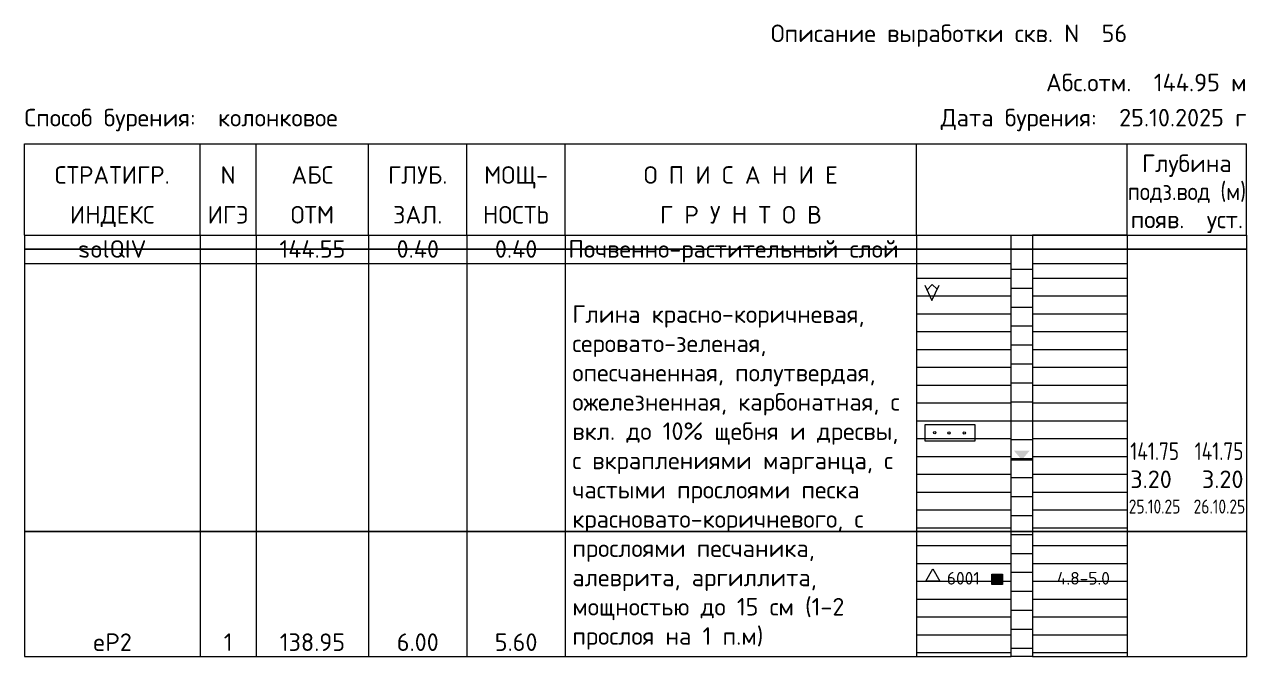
# Model space of a CAD drawing. Header units: millimetres. Extents: x 412691 to 517962, y -254736 to -160956.
# Drawn here: x 500562 to 517962, y -222603 to -213601 of the extents above; entities that cross this region are included whole.
import ezdxf
from ezdxf.enums import TextEntityAlignment as Align

# ---------------------------------------------------------------- set-up
doc = ezdxf.new("R2010")
doc.units = ezdxf.units.MM
doc.layers.get('0').update_dxf_attribs({"lineweight": 0})
doc.layers.get('Defpoints').update_dxf_attribs({"color": 3})
for name, color, linetype in [('Probe', 7, 'Continuous'), ('Skv', 7, 'Continuous'), ('Table', 7, 'Continuous'), ('Water', 7, 'Continuous')]:
    doc.layers.add(name, color=color, linetype=linetype)
for name, color, linetype, lineweight in [('СПДС_РАЗМЕРЫ', 7, 'Continuous', 18), ('текст', 7, 'Continuous', 18), ('штриховка', 7, 'Continuous', 9)]:
    doc.layers.add(name, color=color, linetype=linetype, lineweight=lineweight)
doc.styles.add('ISOCPEUR', font='isocpeur.ttf')
pattern_1 = [(0, (-4580639.66, 855937.67), (6e-14, 254), [])]

# ---------------------------------------------------------------- blocks, each defined once
blk = doc.blocks.new('IZ18')
at = {"color": 7, "linetype": 'Continuous', "lineweight": 0, "flags": 128}
for points in [[(-0.004, 0.224), (0.093, 0.004), (0.199, 0.221)], [(0.027, 0.157), (0.1, 0.234), (0.17, 0.164)]]:
    blk.add_lwpolyline(points, dxfattribs=at)
blk = doc.blocks.new('VK12')
at = {"color": 7, "linetype": 'Continuous', "lineweight": 0, "flags": 128}
blk.add_lwpolyline([(0.007, 0.007), (0.107, 0.182), (0.208, 0.007)], close=True, dxfattribs=at)
blk = doc.blocks.new('PR_KV')
at = {"linetype": 'Continuous', "lineweight": 0}
blk.add_hatch(color=256, dxfattribs=at).paths.add_polyline_path([(-0.077, 0.075), (0.077, 0.075), (0.077, -0.075), (-0.077, -0.075)])
at = {"color": 7, "linetype": 'Continuous', "lineweight": 0, "flags": 128}
blk.add_lwpolyline([(-0.077, 0.075), (0.077, 0.075), (0.077, -0.075), (-0.077, -0.075)], close=True, dxfattribs=at)

msp = doc.modelspace()

# ---------------------------------------------------------------- hatches: boundary and pattern name
at = {"layer": 'Water'}
msp.add_hatch(color=5, dxfattribs=at).paths.add_polyline_path([(514762.48, -219803.15), (514652.48, -219673.15), (514872.48, -219673.15)])
at = {"layer": 'штриховка'}
h = msp.add_hatch(dxfattribs=at)
h.set_pattern_fill('ANSI31', color=256, scale=80, angle=315, style=0)
h.set_pattern_definition(pattern_1)
h.paths.add_polyline_path([(513262.48, -217003.15), (514612.48, -217003.15), (514612.48, -222603.15), (513262.48, -222603.15)])
h = msp.add_hatch(dxfattribs=at)
h.set_pattern_fill('ANSI31', color=256, scale=85, angle=315, style=0)
h.set_pattern_definition([(0, (-4580639.66, 855937.67), (6e-14, 269.875), [])])
h.paths.add_polyline_path([(514612.48, -217003.15), (514912.48, -217003.15), (514912.48, -222603.15), (514612.48, -222603.15)])
h = msp.add_hatch(dxfattribs=at)
h.set_pattern_fill('ANSI31', color=256, scale=80, angle=315, style=0)
h.set_pattern_definition(pattern_1)
h.paths.add_polyline_path([(514912.48, -217003.15), (516262.48, -217003.15), (516262.48, -222603.15), (514912.48, -222603.15)])

# ---------------------------------------------------------------- linework, layer by layer
at = {"color": 7, "linetype": 'Continuous', "lineweight": 0}
for p, q in [((500562.48, -215303.15), (517962.48, -215303.15)), ((500562.48, -216603.15), (500562.48, -215303.15)), ((503062.48, -216603.15), (503062.48, -215303.15)), ((503862.48, -216603.15), (503862.48, -215303.15)), ((505462.48, -216603.15), (505462.48, -215303.15)), ((506862.48, -216603.15), (506862.48, -215303.15)), ((508262.48, -216603.15), (508262.48, -215303.15)), ((513262.48, -216603.15), (513262.48, -215303.15)), ((516262.48, -216603.15), (516262.48, -215303.15)), ((517962.48, -216603.15), (517962.48, -215303.15)), ((500562.48, -216603.15), (517962.48, -216603.15))]:
    msp.add_line(p, q, dxfattribs=at)
at = {"linetype": 'Continuous', "lineweight": 0, "flags": 128}
msp.add_lwpolyline([(513385.48, -219296.48), (514092.48, -219296.48), (514092.48, -219536.48), (513385.48, -219536.48)], close=True, dxfattribs=at)
at = {"color": 7, "linetype": 'Continuous', "lineweight": 0}
for centre in [(513522.8, -219415.16), (513725.77, -219417.48), (513942.75, -219417.47)]:
    msp.add_circle(centre, 16.5, dxfattribs=at)
at = {"layer": 'Defpoints'}
for p, q in [((500562.48, -216803.15), (517962.48, -216803.15)), ((500562.48, -220823.15), (517962.48, -220823.15))]:
    msp.add_line(p, q, dxfattribs=at)
at = {"layer": 'Skv', "color": 7, "linetype": 'Continuous', "lineweight": 0}
for p, q in [((513262.48, -216603.15), (514612.48, -216603.15)), ((516262.48, -216603.15), (514912.48, -216603.15)), ((513262.48, -217003.15), (514612.48, -217003.15)), ((514912.48, -217003.15), (516262.48, -217003.15)), ((513262.48, -222603.15), (514612.48, -222603.15)), ((514912.48, -222603.15), (516262.48, -222603.15))]:
    msp.add_line(p, q, dxfattribs=at)
msp.add_lwpolyline([(514612.48, -216603.15), (514912.48, -216603.15), (514912.48, -222603.15), (514612.48, -222603.15), (514612.48, -216603.15), (514612.48, -216603.15)], close=True, dxfattribs=at)
at = {"layer": 'Table', "color": 7, "linetype": 'Continuous', "lineweight": 0}
for p, q in [((500562.48, -216603.15), (500562.48, -222603.15)), ((503062.48, -216603.15), (503062.48, -222603.15)), ((503862.48, -216603.15), (503862.48, -222603.15)), ((505462.48, -216603.15), (505462.48, -222603.15)), ((506862.48, -216603.15), (506862.48, -222603.15)), ((508262.48, -216603.15), (508262.48, -222603.15)), ((513262.48, -216603.15), (513262.48, -222603.15)), ((516262.48, -216603.15), (516262.48, -222603.15)), ((517962.48, -216603.15), (517962.48, -222603.15)), ((500562.48, -217003.15), (503062.48, -217003.15)), ((503062.48, -217003.15), (503862.48, -217003.15)), ((503862.48, -217003.15), (505462.48, -217003.15)), ((505462.48, -217003.15), (506862.48, -217003.15)), ((506862.48, -217003.15), (508262.48, -217003.15)), ((500562.48, -222603.15), (503062.48, -222603.15)), ((503062.48, -222603.15), (503862.48, -222603.15)), ((503862.48, -222603.15), (505462.48, -222603.15)), ((505462.48, -222603.15), (506862.48, -222603.15)), ((506862.48, -222603.15), (508262.48, -222603.15)), ((508262.48, -222603.15), (513262.48, -222603.15)), ((516262.48, -222603.15), (517962.48, -222603.15))]:
    msp.add_line(p, q, dxfattribs=at)
at = {"layer": 'Water', "color": 5, "linetype": 'Continuous', "lineweight": 0}
msp.add_line((514612.48, -219803.15), (514912.48, -219803.15), dxfattribs=at)
at = {"layer": 'текст'}
msp.add_line((508262.48, -217003.15), (513262.48, -217003.15), dxfattribs=at)

# ---------------------------------------------------------------- block references
at = {"layer": 'Probe', "xscale": 1000, "yscale": 1000, "zscale": 1000}
msp.add_blockref('PR_KV', (514412.48, -221503.15), dxfattribs=at)
at = {"layer": 'Skv', "xscale": 1000, "yscale": 1000, "zscale": 1000}
for name, p in [('IZ18', (513387.48, -217536.48)), ('VK12', (513387.48, -221536.48))]:
    msp.add_blockref(name, p, dxfattribs=at)

# ---------------------------------------------------------------- texts
at = {"layer": 'СПДС_РАЗМЕРЫ', "insert": (508362.48, -222503.15), "char_height": 250, "width": 4776.9213, "attachment_point": 7, "style": 'ISOCPEUR'}
msp.add_mtext('Глина красно-коричневая, серовато-зеленая, опесчаненная, полутвердая, ожелезненная, карбонатная, с вкл. до 10% щебня и дресвы, с вкраплениями марганца, с частыми прослоями песка красновато-коричневого, с прослоями песчаника, алеврита, аргиллита, мощностью до 15 см (1-2 прослоя на 1 п.м)', dxfattribs=at)
at = {"layer": 'текст', "style": 'ISOCPEUR'}
for s, height, p in [('Описание выработки скв. N  56', 250, (516262.48, -213852.47)), ('Абс.отм.  144.95 м', 250, (517962.48, -214553.15)), ('Дата бурения:  25.10.2025 г', 250, (517962.48, -215053.15)), ('3.20', 250, (517918.43, -220203.15)), ('6001', 180, (514162.48, -221578.15))]:
    msp.add_text(s, height=height, dxfattribs=at).set_placement(p, align=Align.RIGHT)
for s, height, p in [('Способ бурения:  колонковое', 250, (500562.48, -215053.15)), ('Почвенно-растительный слой', 250, (508306.53, -216923.15)), ('3.20', 250, (516306.53, -220203.15)), ('4.8-5.0', 180, (515262.48, -221578.15))]:
    msp.add_text(s, height=height, dxfattribs=at).set_placement(p)
for s, p in [('Глубина', (517112.48, -215703.15)), ('СТРАТИГР.', (501812.48, -215869.82)), ('N', (503462.48, -215869.82)), ('АБС', (504662.48, -215869.82)), ('ГЛУБ.', (506162.48, -215869.82)), ('МОЩ-', (507562.48, -215869.82)), ('О П И С А Н И Е', (510762.48, -215869.82)), ('ИНДЕКС', (501812.48, -216436.48)), ('ИГЭ', (503462.48, -216436.48)), ('ОТМ', (504662.48, -216436.48)), ('ЗАЛ.', (506162.48, -216436.48)), ('НОСТЬ', (507562.48, -216436.48)), ('Г Р У Н Т О В', (510762.48, -216436.48)), ('появ.  уст.', (517112.48, -216503.15)), ('solQIV', (501812.48, -216923.15)), ('144.55', (504662.48, -216923.15)), ('0.40', (506162.48, -216923.15)), ('0.40', (507562.48, -216923.15)), ('eP2', (501812.48, -222523.15)), ('1', (503462.48, -222523.15)), ('138.95', (504662.48, -222523.15)), ('6.00', (506162.48, -222523.15)), ('5.60', (507562.48, -222523.15))]:
    msp.add_text(s, height=250, dxfattribs=at).set_placement(p, align=Align.CENTER)
for s, height, width, p in [('подз.вод (м)', 250, 0.9, (517112.48, -216103.15)), ('25.10.25', 200, 0.8, (516652.67, -220566.7)), ('26.10.25', 200, 0.8, (517576.41, -220566.7))]:
    msp.add_text(s, height=height, dxfattribs=dict(at, width=width)).set_placement(p, align=Align.CENTER)
at = {"layer": 'текст', "style": 'ISOCPEUR', "width": 0.8}
msp.add_text('141.75', height=250, dxfattribs=at).set_placement((516306.53, -219803.15))
msp.add_text('141.75', height=250, dxfattribs=at).set_placement((517918.43, -219803.15), align=Align.RIGHT)

doc.saveas('drawing.dxf')
